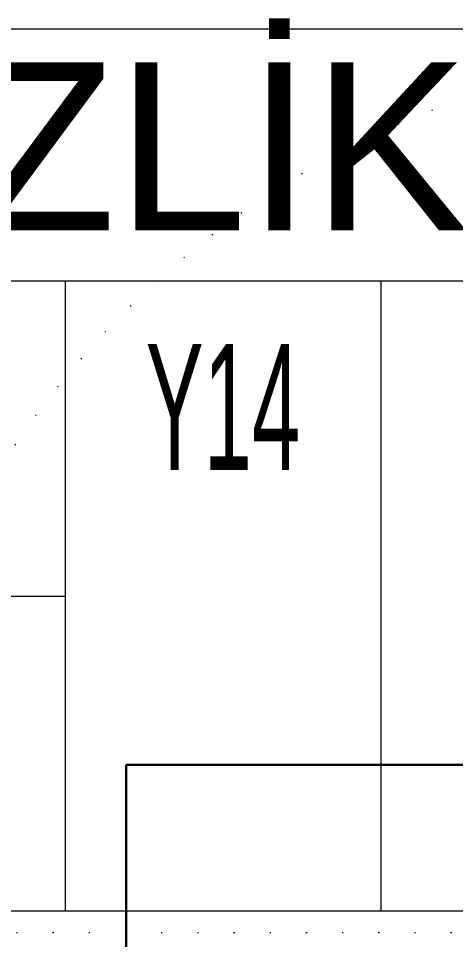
# Model space of a CAD drawing. Extents: x -1073 to 35213, y -1180 to 6950.
# Drawn here: x 4400.8 to 4439.8, y 3211.1 to 3293.3 of the extents above; entities that cross this region are included whole.
import ezdxf
from ezdxf.enums import TextEntityAlignment as Align

# ---------------------------------------------------------------- set-up
doc = ezdxf.new("R2010")
doc.units = 0
doc.header["$LTSCALE"] = 25
doc.linetypes.add('DOT2', pattern=[0.125, 0, -0.125])
doc.layers.get('0').update_dxf_attribs({"color": 9, "lineweight": 9})
for name, color, linetype, lineweight in [('10', 9, 'Continuous', 9), ('20', 9, 'DOT2', 9), ('21_MAHAL', 9, 'Continuous', 9), ('DATA TAVAN', 160, 'Continuous', 30)]:
    doc.layers.add(name, color=color, linetype=linetype, lineweight=lineweight)
doc.styles.add('Arial', font='arial.ttf', dxfattribs={"height": 2.5})
doc.styles.add('MuuM_TEXT-STANDART', font='ARIALN.TTF')

# ---------------------------------------------------------------- blocks, each defined once
blk = doc.blocks.new('p-krt-ahsapkapi90lık_2')
at = {"layer": '20'}
blk.add_lwpolyline([(-4.2, -12.325), (-4.2, -93.925)], dxfattribs=at)
blk.add_arc((-2.995, -13.748), 80.186, 178.41124, 269.13898, dxfattribs=at)
blk = doc.blocks.new('0_roomno2')
blk.add_lwpolyline([(19.375, -10.5), (0, -10.5), (0, 0), (19.375, 0)], close=True)
for points in [[(0, -3), (19.375, -3)], [(8.125, -3), (8.125, -10.5)], [(11.875, -3), (11.875, -10.5)], [(0, -6.75), (8.125, -6.75)]]:
    blk.add_lwpolyline(points)
at = {"style": 'Arial'}
blk.add_attdef('ODANO', (0, 1.17), '', height=2, dxfattribs=at)
blk.add_attdef('MEKANADI', text='', height=2, dxfattribs=at).set_placement((0.35, -3), align=Align.BOTTOM_LEFT)
at = {"style": 'MuuM_TEXT-STANDART', "width": 0.6}
for tag, p in [('YER01', (10, -4.5)), ('TAVAN01', (13.75, -4.5)), ('DUVAR01', (17.5, -4.5)), ('YER02', (10, -6.75)), ('TAVAN02', (13.75, -6.75)), ('DUVAR02', (17.5, -6.75)), ('YER03', (10, -9)), ('TAVAN03', (13.75, -9)), ('DUVAR03', (17.5, -9))]:
    blk.add_attdef(tag, text='', height=1.5, dxfattribs=at).set_placement(p, align=Align.MIDDLE_CENTER)
for tag, p in [('M2', (0.35, -4.875)), ('TEMIZTAVANYUKSEKLIGI', (1.8, -8.608))]:
    blk.add_attdef(tag, text='', height=1.5, dxfattribs=at).set_placement(p, align=Align.MIDDLE_LEFT)

msp = doc.modelspace()

# ---------------------------------------------------------------- linework, layer by layer
at = {"layer": 'DATA TAVAN'}
for p, q in [((4410.442, 2966.145), (4410.442, 3226.7)), ((4410.442, 3226.7), (4450.659, 3226.7))]:
    msp.add_line(p, q, dxfattribs=at)

# ---------------------------------------------------------------- block references
at = {"layer": '10', "rotation": 270}
msp.add_blockref('p-krt-ahsapkapi90lık_2', (4480.813, 3207.5), dxfattribs=at)
at = {"layer": '21_MAHAL'}
ref = msp.add_blockref('0_roomno2', (4344.063, 3292.387), dxfattribs=dict(at, xscale=7.5, yscale=7.5, zscale=7.5))
ref.add_attrib('MEKANADI', 'TEMİZLİK O.', dxfattribs={"layer": '0', "height": 15, "style": 'Arial'}).set_placement((4346.688, 3269.887), align=Align.BOTTOM_LEFT)
ref.add_attrib('YER01', 'Y14', dxfattribs={"layer": '0', "height": 11.25, "style": 'MuuM_TEXT-STANDART', "width": 0.6}).set_placement((4419.063, 3258.637), align=Align.MIDDLE_CENTER)

doc.saveas('drawing.dxf')
